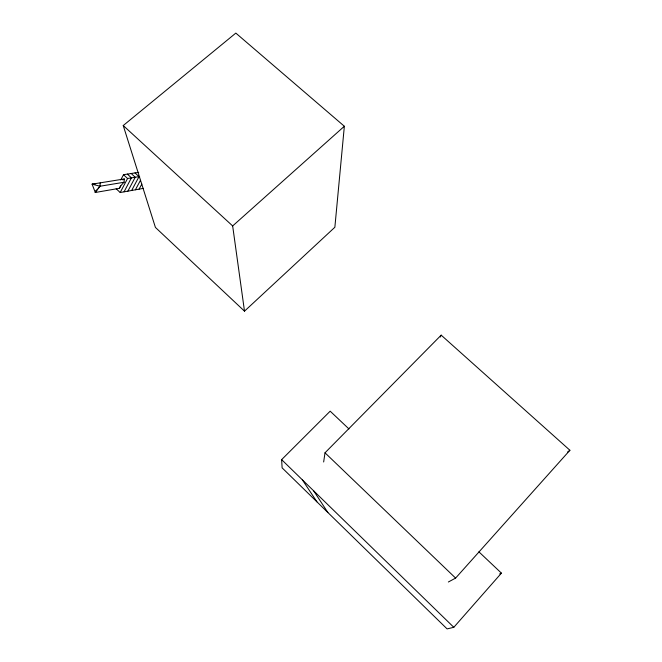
<?xml version="1.0" encoding="UTF-8"?>
<svg xmlns="http://www.w3.org/2000/svg" width="662" height="662" viewBox="0 0 662 662"><rect width="100%" height="100%" fill="white"/><g stroke="black" fill="none" stroke-linecap="round" stroke-linejoin="round"><path stroke-width="0.99" d="M95.891 190.664L95.303 192.485L119.4 188.314A28.35 21.714 74.6 0 1 124.084 182.249L124.299 178.955L92.092 184.152L95.303 192.485L100.02 186.237L100.21 182.836M344.348 126.26L334.864 227.256L244.501 311.165L155.421 227.43L123.231 125.54L235.829 33.1L344.348 126.26L232.66 225.941L244.501 311.165M323.66 461.985L325.009 452.808L441.182 335.146L569.908 450.259L455.605 578.1L448.356 581.997M440.346 337.024L441.182 335.146M120.757 179.973L123.504 174.702L138.706 172.343M116.181 188.753L120.194 192.526L127.559 178.492L139.665 176.531M124.059 191.831L131.415 177.863L127.377 174.098M127.874 191.153L135.238 177.25L131.208 173.51M131.655 190.474L139.012 176.638L134.998 172.914M135.396 189.804L140.452 180.337M139.094 189.142L141.85 184.003M348.948 428.935L330.173 411.176L281.631 459.643L282.12 467.86L447.098 628.9L453.809 627.311L501.424 573.135L478.891 551.827M567.483 452.146L569.908 450.259M122.809 179.89L124.299 178.955M499.719 573.896L501.424 573.135M120.194 192.526L143.431 188.364M95.014 184.218L92.092 184.152L100.02 186.237L124.084 182.249M123.231 125.54L232.66 225.941M123.504 174.702L127.559 178.492M325.009 452.808L455.605 578.1M281.631 459.643L453.809 627.311M302.319 479.793L316.908 501.813M313.664 490.832L327.889 512.537M120.525 185.84A28.209 21.06 76.3 0 1 119.4 188.314M95.899 191.235A29.145 21.383 75.8 0 1 95.303 192.485A29.293 22.061 74.2 0 1 97.422 189.084M98.241 188.066A29.293 22.061 74.2 0 1 100.02 186.237"/></g></svg>
